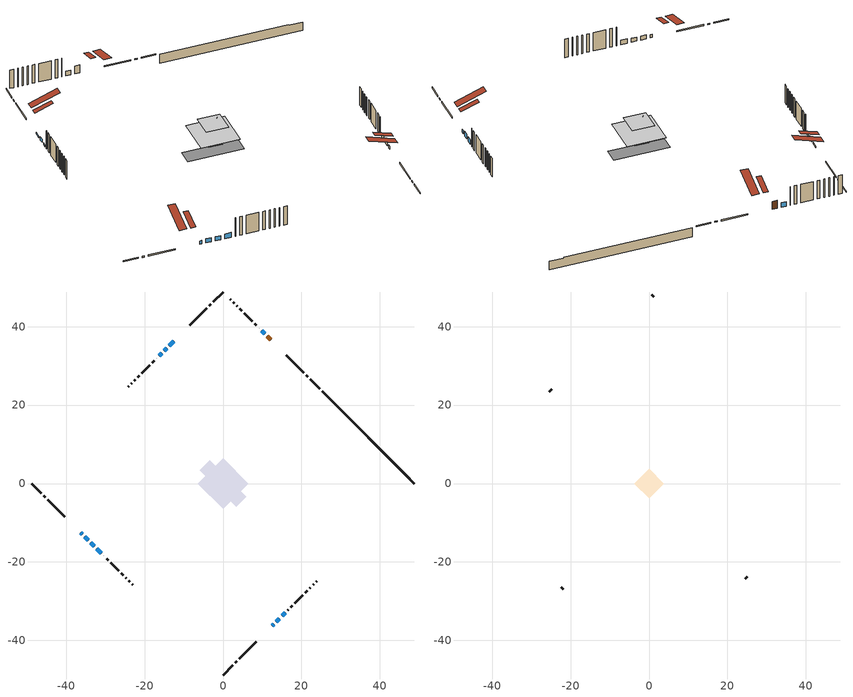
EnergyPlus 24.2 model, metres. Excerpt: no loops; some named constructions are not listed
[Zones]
conditioned space
 floor outside (Floor1 construction): -2.28,0 0,2.28 2.28,0 0,-2.28 z0.49
 floor outside (Floor2 construction): -0.53,0 0,0.53 0.53,0 0,-0.53 z0.49
 floor adiabatic (AdiabaticFloorConstruction): -6.47,0 0,6.47 6.47,0 0,-6.47 z2.93
 floor foundation (Slab1 construction): -5.87,3.42 -3.42,5.87 5.87,-3.42 3.42,-5.87 z-1.95
 wall outside (RimJoist1 construction): 0,-48.83 2.45,-46.38 / -48.83,0 -46.38,-2.45 / 0,48.83 -2.45,46.38 / 24.68,24.15 22.24,26.59 z0.49:0.79
 wall outside (RimJoist3 construction): 3.1,-45.73 3.47,-45.36 / -45.73,-3.1 -45.36,-3.47 / -3.1,45.73 -3.47,45.36 / 21.58,27.25 21.22,27.62 z0.49:0.79
 wall outside (RimJoist4 construction): 4.12,-44.71 8.53,-40.3 / -44.71,-4.12 -40.3,-8.53 / -4.12,44.71 -8.53,40.3 / 20.56,28.27 16.15,32.68 z0.49:0.79
 wall outside (AdiabaticWallConstruction 1): 12.12,36.71 11.28,37.55 z0.49:2.52
 wall outside (AdiabaticWallConstruction): -36.27,-12.56 -35.89,-12.94 / 12.56,-36.27 12.94,-35.89 z0.49:1.38; -35.24,-13.59 -34.36,-14.47 / -33.7,-15.13 -32.82,-16.01 z0.49:1.53; -12.56,36.27 -13.71,35.12 z0.49:0.95; -32.16,-16.67 -31.02,-17.81 / 15.06,-33.77 15.91,-32.92 / 10.62,38.21 9.86,38.97 z0.49:1.71; 13.59,-35.24 14.4,-34.43 z0.49:1.73; -14.37,34.46 -15.01,33.82 z0.49:1.41; -15.67,33.16 -16.19,32.64 z0.49:1.05
 wall outside (Wall1 construction): 16.56,-32.27 16.58,-32.25 / -30.37,-18.47 -30.35,-18.48 / -16.85,31.98 -16.87,31.96 / 9.2,39.63 9.18,39.65 z0.49:5.37
 wall outside (Wall2 construction): 17.24,-31.59 17.7,-31.13 / -29.69,-19.14 -29.23,-19.6 / -17.53,31.3 -17.99,30.84 / 8.53,40.3 8.07,40.76 z0.49:5.37
 wall outside (Wall3 construction): 18.36,-30.47 20.38,-28.45 / -28.57,-20.26 -26.55,-22.28 / -18.64,30.19 -20.66,28.17 / 7.41,41.42 5.39,43.44 z0.49:5.37
 wall outside (Wall4 construction): 21.03,-27.8 21.44,-27.39 / -25.89,-22.94 -25.49,-23.34 / -21.32,27.51 -21.73,27.1 / 4.73,44.1 4.33,44.5 z0.49:5.37
 wall outside (Wall5 construction): 22.1,-26.73 22.3,-26.53 / -24.83,-24 -24.63,-24.2 / -22.38,26.45 -22.59,26.24 / 3.67,45.16 3.47,45.36 z0.49:5.37
 wall outside (Wall6 construction): 22.96,-25.87 23.12,-25.71 / -23.97,-24.86 -23.81,-25.02 / -23.24,25.59 -23.41,25.42 / 2.81,46.02 2.65,46.18 z0.49:5.37
 wall outside (Wall7 construction): 23.78,-25.05 23.87,-24.96 / -23.15,-25.68 -23.06,-25.77 / -24.06,24.77 -24.16,24.67 / 1.99,46.84 1.89,46.94 z0.49:5.37
 wall foundation (FoundationWall1 construction): 25.34,23.49,-1.95 25.34,23.49,0.49 46.48,2.35,0.49 46.48,2.35,0.27 48.83,0,0.27 48.83,0,-1.95
 window (WindowConstruction 8): -36.27,-12.56 -35.89,-12.94 z0.49:1.38
 window (WindowConstruction 7): -35.24,-13.59 -34.36,-14.47 z0.49:1.53
 window (WindowConstruction 10): -12.56,36.27 -13.71,35.12 z0.49:0.95
 window (WindowConstruction 9): 12.56,-36.27 12.94,-35.89 z0.49:1.38
 window (WindowConstruction): -33.7,-15.13 -32.82,-16.01 z0.49:1.53
 window (WindowConstruction 1): -32.16,-16.67 -31.02,-17.81 z0.49:1.71
 window (WindowConstruction 2): 13.59,-35.24 14.4,-34.43 z0.49:1.73
 window (WindowConstruction 3): 15.06,-33.77 15.9,-32.93 z0.49:1.71
 window (WindowConstruction 4): 10.62,38.21 9.86,38.97 z0.49:1.71
 window (WindowConstruction 5): -14.37,34.46 -15.01,33.82 z0.49:1.4
 window (WindowConstruction 6): -15.67,33.16 -16.19,32.64 z0.49:1.05
 door (Door): 12.12,36.71 11.28,37.55 z0.49:2.52
 ceiling adiabatic (AdiabaticFloorConstruction): 0,-6.47 6.47,0 0,6.47 -6.47,0 z2.93
 roof outside (Roof5 construction): 11.9,-36.93,5.37 8.85,-33.87,6.81 8.04,-34.68,6.81 11.1,-37.73,5.37; -36.93,-11.9,5.37 -33.87,-8.85,6.81 -34.68,-8.04,6.81 -37.73,-11.1,5.37; -11.9,36.93,5.37 -8.85,33.87,6.81 -8.04,34.68,6.81 -11.1,37.73,5.37; 12.78,36.05,5.37 9.72,33,6.81 10.53,32.19,6.81 13.58,35.25,5.37
attic - vented
 floor to conditioned space (Floor3 construction Reversed): -3.71,0 0,3.71 3.71,0 0,-3.71 z5.37
 floor to conditioned space (Floor4 construction Reversed): -2.1,0 0,2.1 2.1,0 0,-2.1 z5.37
 floor to conditioned space (Floor6 construction Reversed): -2.42,0 0,2.42 2.42,0 0,-2.42 z5.37
 wall outside (Wall8 construction): 24.53,-24.3 25.11,-23.72 / -22.4,-26.43 -21.82,-27.01 / -24.82,24.01 -25.4,23.43 / 1.24,47.59 0.66,48.17 z0.49:5.37
 roof outside (Roof1 construction): 10.44,-38.39,5.37 5.67,-33.61,7.62 4.41,-34.87,7.62 9.18,-39.65,5.37; -38.39,-10.44,5.37 -33.61,-5.67,7.62 -34.87,-4.41,7.62 -39.65,-9.18,5.37; -10.44,38.39,5.37 -5.67,33.61,7.62 -4.41,34.87,7.62 -9.18,39.65,5.37; 14.24,34.59,5.37 9.46,29.82,7.62 10.72,28.56,7.62 15.5,33.33,5.37
[Material] Roughness=Rough; Thermal Absorptance=0.9
Name | Thickness {m} | Conductivity {W/m-K} | Density {kg/m3} | Specific Heat {J/kg-K} | Solar Absorptance | Visible Absorptance
ceiling stud and cavity | 0.1397 | 0.118591 | 65.682 | 1177.47 | 0.7 | 0.7
ceiling stud and cavity 1 | 0.1397 | 0.117711 | 65.682 | 1177.47 | 0.7 | 0.7
ceiling stud and cavity 2 | 0.1397 | 0.118237 | 65.682 | 1177.47 | 0.7 | 0.7
gypsum board | 0.0127 | 0.160291 | 801 | 837.4 | 0.6 | 0.6
[Construction]
Floor3 construction: ceiling stud and cavity, gypsum board
Floor4 construction: ceiling stud and cavity 1, gypsum board
Floor6 construction: ceiling stud and cavity 2, gypsum board
[EnergyManagementSystem:Program]
infil_program: Set p_m = 0.14; Set p_s = 0.22; Set s_m = 270; Set s_s = 370; Set z_m = 9.99744; Set z_s = 5.006731354779787; Set f_t = (((s_m/z_m)^p_m)*((z_s/s_s)^p_s)); Set Tdiff = tin_s-tout_s; Set dT = @Abs Tdiff; Set c = 0.1006; Set Cs = 0.0924; Set Cw = 0.1661; Set n = 0.65; Set sft = (f_t*0.3); Set temp1 = ((c*Cw)*((sft*site_vw_s)^(2*n)))^2; Set Qinf = (((c*Cs*(dT^n))^2)+temp1)^0.5; Set Qinf = (@Max Qinf 0); Set mech_vent_house_fan_sensible_load_act = 0.0; Set mech_vent_house_fan_latent_load_act = 0.0; Set OASupInPb = out_pb_s; Set OASupInTemp = tout_s; Set OASupInW = out_wt_s; Set OASupRho = (@RhoAirFnPbTdbW OASupInPb OASupInTemp OASupInW); Set OASupCp = (@CpAirFnW OASupInW); Set OASupInEnth = (@HFnTdbW OASupInTemp OASupInW); Set ZoneTemp = tin_s; Set ZoneW = win_s; Set ZoneCp = (@CpAirFnW ZoneW); Set ZoneAirEnth = (@HFnTdbW ZoneTemp ZoneW); Set mech_vent_house_fan_cfis_act = 0.0; Set QWHV_cfis_sup = 0.0; Set QWHV_cfis_suppl_sup = 0.0; Set QWHV_cfis_suppl_exh = 0.0; Set Qrange = 0; Set Qbath = 0; Set Qdryer = 0; Set Qdryer = Qdryer + 0.00308 * clothes_dryer_exhaust_0_sch_s; Set QWHV_sup = 0.0; Set QWHV_exh = 0.0; Set Qsupply = QWHV_sup + QWHV_cfis_sup + QWHV_cfis_suppl_sup; Set Qexhaust = Qrange + Qbath + Qdryer + QWHV_exh + QWHV_cfis_suppl_exh; Set Qfan = (@Max Qexhaust Qsupply); Set Qducts = 0; If Qducts < 0; Set Qsupply = Qsupply - Qducts; Else; Set Qexhaust = Qexhaust + Qducts; EndIf; Set Qfan_with_ducts = (@Max Qexhaust Qsupply); Set Qimb = (@Abs (Qsupply - Qexhaust)); If Qinf + Qimb > 0; Set Qtot = Qfan_with_ducts + (Qinf^2) / (Qinf + Qimb); Else; Set Qtot = Qfan_with_ducts; EndIf; Set Qinf_adj = Qtot - Qfan; Set infil_flow_act = Qinf_adj; Set infil_program_Qinf = Qinf_adj; Set infil_program_Qfan = Qfan; Set Qload = Qfan; Set Effectiveness_Sens = 0.0; Set Effectiveness_Lat = 0.0; Set Fan_MFR = Qload * OASupRho; Set ZoneInEnth = OASupInEnth; Set ZoneInTemp = OASupInTemp; Set FanTotalToCond = Fan_MFR * (ZoneInEnth - ZoneAirEnth); Set FanSensToCond = Fan_MFR * ZoneCp * (ZoneInTemp - ZoneTemp); Set FanLatToCond = FanTotalToCond - FanSensToCond; Set mech_vent_house_fan_sensible_load_act = mech_vent_house_fan_sensible_load_act + FanSensToCond; Set mech_vent_house_fan_latent_load_act = mech_vent_house_fan_latent_load_act + FanLatToCond
natural_vent_program: Set Tin = tin_s; Set Tout = tout_s; Set Wout = out_wt_s; Set Pbar = out_pb_s; Set Phiout = (@RhFnTdbWPb Tout Wout Pbar); Set MaxHR = 0.0115; Set Tnvsp = (htg_sp_s + clg_sp_s) / 2; Set NVavail = natural_vent_s; Set ClgSsnAvail = cool_season; Set Qnv = 0; Set Qwhf = 0; Set whole_house_fan_mix_act = 0; Set whole_house_fan_act = 0; If ((Wout < MaxHR) && (Tin > Tout) && (Tin > Tnvsp) && (ClgSsnAvail > 0)); Set WHF_Flow = 0; Set Adj = (Tin-Tnvsp)/(Tin-Tout); Set Adj = (@Min Adj 1); Set Adj = (@Max Adj 0); If (WHF_Flow > 0); Set Qwhf = WHF_Flow*Adj; Set whole_house_fan_mix_act = WHF_Flow*Adj; Set WHF_W = 0; Set whole_house_fan_act = WHF_W*Adj; ElseIf (NVavail > 0); Set NVArea = 0.0; Set Cs = 0.00018415030511457616; Set Cw = 3.176744939685836e-05; Set Tdiff = Tin-Tout; Set dT = (@Abs Tdiff); Set Vwind = site_vw_s; Set SGNV = NVArea*Adj*((((Cs*dT)+(Cw*(Vwind^2)))^0.5)/1000); Set MaxNV = 1.7588883407969287; Set Qnv = (@Min SGNV MaxNV); EndIf; EndIf; Set natural_vent_flow_act = Qnv; Set whole_house_fan_flow_act = Qwhf; Set natural_vent_program_Qnv = Qnv; Set natural_vent_program_Qwhf = Qwhf
total_airflows_program: Set total_infil_flow_rate = 0; Set total_mechvent_flow_rate = 0; Set total_natvent_flow_rate = 0; Set total_whf_flow_rate = 0; Set total_infil_flow_rate = total_infil_flow_rate + (infil_program_Qinf * 1); Set total_mechvent_flow_rate = total_mechvent_flow_rate + (infil_program_Qfan * 1); Set total_natvent_flow_rate = total_natvent_flow_rate + (natural_vent_program_Qnv * 1); Set total_whf_flow_rate = total_whf_flow_rate + (natural_vent_program_Qwhf * 1)
total_loads_program: Set loads_htg_tot = 0; Set loads_clg_tot = 0; If htg_load_cond > 0; Set loads_htg_tot = loads_htg_tot + (htg_load_cond - clg_load_cond) * 1.0; EndIf; Set loads_htg_tot = (@Max loads_htg_tot 0); If clg_load_cond > 0; Set loads_clg_tot = loads_clg_tot + (clg_load_cond - htg_load_cond) * 0.0; EndIf; Set loads_clg_tot = (@Max loads_clg_tot 0)
unmet_hours_program: Set htg_unmet_hours = 0; Set clg_unmet_hours = 0; Set unit_htg_unmet_hours = 0; If ((DayOfYear >= 1) && (DayOfYear <= 365)); Set unit_htg_unmet_hours = unit_htg_unmet_hours + conditioned_space_htg_unmet_s; If unit_htg_unmet_hours > htg_unmet_hours; Set htg_unmet_hours = unit_htg_unmet_hours; EndIf; EndIf
water_heater_EC_adj: If WarmupFlag == 0; Set dhw_e_cons = water_heater_energy + water_heater_on_cycle_parasitic + water_heater_off_cycle_parasitic; Set water_heater_ec_adj_act = 0.0 * dhw_e_cons / 1; EndIf
[EnergyManagementSystem:ProgramCallingManager]
component_loads_program_calling_manager: EndOfZoneTimestepAfterZoneReporting; component_loads_program
fridge_schedule_program_calling_manager: BeginZoneTimestepAfterInitHeatBalance; fridge_schedule_program
infil_program_calling_manager: BeginZoneTimestepAfterInitHeatBalance; infil_program
natural_vent_program_calling_manager: BeginZoneTimestepAfterInitHeatBalance; natural_vent_program
total_airflows_program_calling_manager: EndOfZoneTimestepAfterZoneReporting; total_airflows_program
total_loads_program_calling_manager: EndOfZoneTimestepAfterZoneReporting; total_loads_program
unmet_hours_program_calling_manager: EndOfZoneTimestepBeforeZoneReporting; unmet_hours_program
water_heater_EC_adj_ProgramManager: EndOfSystemTimestepBeforeHVACReporting; water_heater_EC_adj
[EnergyManagementSystem:OutputVariable] Type of Data in Variable=Summed; Update Frequency=ZoneTimestep
Name | EMS Variable | EMS Program or Subroutine | Units
loads_htg_tot_peakload_outvar; loads_htg_tot_annual_outvar; Energy Management System Output Variable 1; Energy Management System Output Variable 45 | loads_htg_tot | total_loads_program | J
loads_clg_tot_peakload_outvar; loads_clg_tot_annual_outvar; Energy Management System Output Variable 2; Energy Management System Output Variable 46 | loads_clg_tot | total_loads_program | J
htg_unmet_hours_annual_outvar; Energy Management System Output Variable 3 | htg_unmet_hours | unmet_hours_program | hr
clg_unmet_hours_annual_outvar; Energy Management System Output Variable 4 | clg_unmet_hours | unmet_hours_program | hr
loads_htg_roofs_annual_outvar; Energy Management System Output Variable 5 | loads_htg_roofs | component_loads_program | J
loads_htg_ceilings_annual_outvar; Energy Management System Output Variable 6 | loads_htg_ceilings | component_loads_program | J
loads_htg_walls_annual_outvar; Energy Management System Output Variable 7 | loads_htg_walls | component_loads_program | J
loads_htg_rim_joists_annual_outvar; Energy Management System Output Variable 8 | loads_htg_rim_joists | component_loads_program | J
loads_htg_foundation_walls_annual_outvar; Energy Management System Output Variable 9 | loads_htg_foundation_walls | component_loads_program | J
loads_htg_doors_annual_outvar; Energy Management System Output Variable 10 | loads_htg_doors | component_loads_program | J
loads_htg_windows_conduction_annual_outvar; Energy Management System Output Variable 11 | loads_htg_windows_conduction | component_loads_program | J
loads_htg_windows_solar_annual_outvar; Energy Management System Output Variable 12 | loads_htg_windows_solar | component_loads_program | J
loads_htg_skylights_conduction_annual_outvar; Energy Management System Output Variable 13 | loads_htg_skylights_conduction | component_loads_program | J
loads_htg_skylights_solar_annual_outvar; Energy Management System Output Variable 14 | loads_htg_skylights_solar | component_loads_program | J
loads_htg_floors_annual_outvar; Energy Management System Output Variable 15 | loads_htg_floors | component_loads_program | J
loads_htg_slabs_annual_outvar; Energy Management System Output Variable 16 | loads_htg_slabs | component_loads_program | J
loads_htg_internal_mass_annual_outvar; Energy Management System Output Variable 17 | loads_htg_internal_mass | component_loads_program | J
loads_htg_infil_annual_outvar; Energy Management System Output Variable 18 | loads_htg_infil | component_loads_program | J
loads_htg_natvent_annual_outvar; Energy Management System Output Variable 19 | loads_htg_natvent | component_loads_program | J
loads_htg_mechvent_annual_outvar; Energy Management System Output Variable 20 | loads_htg_mechvent | component_loads_program | J
loads_htg_whf_annual_outvar; Energy Management System Output Variable 21 | loads_htg_whf | component_loads_program | J
loads_htg_ducts_annual_outvar; Energy Management System Output Variable 22 | loads_htg_ducts | component_loads_program | J
loads_htg_intgains_annual_outvar; Energy Management System Output Variable 23 | loads_htg_intgains | component_loads_program | J
loads_htg_lighting_annual_outvar; Energy Management System Output Variable 24 | loads_htg_lighting | component_loads_program | J
loads_clg_roofs_annual_outvar; Energy Management System Output Variable 25 | loads_clg_roofs | component_loads_program | J
loads_clg_ceilings_annual_outvar; Energy Management System Output Variable 26 | loads_clg_ceilings | component_loads_program | J
loads_clg_walls_annual_outvar; Energy Management System Output Variable 27 | loads_clg_walls | component_loads_program | J
loads_clg_rim_joists_annual_outvar; Energy Management System Output Variable 28 | loads_clg_rim_joists | component_loads_program | J
loads_clg_foundation_walls_annual_outvar; Energy Management System Output Variable 29 | loads_clg_foundation_walls | component_loads_program | J
loads_clg_doors_annual_outvar; Energy Management System Output Variable 30 | loads_clg_doors | component_loads_program | J
loads_clg_windows_conduction_annual_outvar; Energy Management System Output Variable 31 | loads_clg_windows_conduction | component_loads_program | J
loads_clg_windows_solar_annual_outvar; Energy Management System Output Variable 32 | loads_clg_windows_solar | component_loads_program | J
loads_clg_skylights_conduction_annual_outvar; Energy Management System Output Variable 33 | loads_clg_skylights_conduction | component_loads_program | J
loads_clg_skylights_solar_annual_outvar; Energy Management System Output Variable 34 | loads_clg_skylights_solar | component_loads_program | J
loads_clg_floors_annual_outvar; Energy Management System Output Variable 35 | loads_clg_floors | component_loads_program | J
loads_clg_slabs_annual_outvar; Energy Management System Output Variable 36 | loads_clg_slabs | component_loads_program | J
loads_clg_internal_mass_annual_outvar; Energy Management System Output Variable 37 | loads_clg_internal_mass | component_loads_program | J
loads_clg_infil_annual_outvar; Energy Management System Output Variable 38 | loads_clg_infil | component_loads_program | J
loads_clg_natvent_annual_outvar; Energy Management System Output Variable 39 | loads_clg_natvent | component_loads_program | J
loads_clg_mechvent_annual_outvar; Energy Management System Output Variable 40 | loads_clg_mechvent | component_loads_program | J
loads_clg_whf_annual_outvar; Energy Management System Output Variable 41 | loads_clg_whf | component_loads_program | J
loads_clg_ducts_annual_outvar; Energy Management System Output Variable 42 | loads_clg_ducts | component_loads_program | J
loads_clg_intgains_annual_outvar; Energy Management System Output Variable 43 | loads_clg_intgains | component_loads_program | J
loads_clg_lighting_annual_outvar; Energy Management System Output Variable 44 | loads_clg_lighting | component_loads_program | J
[Schedule:Day:Interval]
interior lighting schedule day: No, 01:00, 0.108182, 04:00, 0.0901515, 05:00, 0.0991667, 06:00, 0.162273, 07:00, 0.270455, 08:00, 0.342576, 10:00, 0.369621, 11:00, 0.351591, 12:00, 0.333561, 13:00, 0.324545, 14:00, 0.31553, 15:00, 0.333561, 16:00, 0.369621, 17:00, 0.450758, 18:00, 0.585985, 19:00, 0.775303, 20:00, 0.955606, 21:00, 0.991667, 22:00, 0.712197, 23:00, 0.360606, 24:00, 0.162273
interior lighting schedule day 1: No, 01:00, 0.100909, 04:00, 0.0840909, 05:00, 0.0925, 06:00, 0.151364, 07:00, 0.252273, 08:00, 0.319545, 10:00, 0.344773, 11:00, 0.327955, 12:00, 0.311136, 13:00, 0.302727, 14:00, 0.294318, 15:00, 0.311136, 16:00, 0.344773, 17:00, 0.420455, 18:00, 0.546591, 19:00, 0.723182, 20:00, 0.891364, 21:00, 0.925, 22:00, 0.664318, 23:00, 0.336364, 24:00, 0.151364
interior lighting schedule day 2: No, 01:00, 0.0927273, 04:00, 0.0772727, 05:00, 0.085, 06:00, 0.139091, 07:00, 0.231818, 08:00, 0.293636, 10:00, 0.316818, 11:00, 0.301364, 12:00, 0.285909, 13:00, 0.278182, 14:00, 0.270455, 15:00, 0.285909, 16:00, 0.316818, 17:00, 0.386364, 18:00, 0.502273, 19:00, 0.664545, 20:00, 0.819091, 21:00, 0.85, 22:00, 0.610455, 23:00, 0.309091, 24:00, 0.139091
interior lighting schedule day 3: No, 01:00, 0.0845455, 04:00, 0.0704545, 05:00, 0.0775, 06:00, 0.126818, 07:00, 0.211364, 08:00, 0.267727, 10:00, 0.288864, 11:00, 0.274773, 12:00, 0.260682, 13:00, 0.253636, 14:00, 0.246591, 15:00, 0.260682, 16:00, 0.288864, 17:00, 0.352273, 18:00, 0.457955, 19:00, 0.605909, 20:00, 0.746818, 21:00, 0.775, 22:00, 0.556591, 23:00, 0.281818, 24:00, 0.126818
interior lighting schedule day 4: No, 01:00, 0.0763636, 04:00, 0.0636364, 05:00, 0.07, 06:00, 0.114545, 07:00, 0.190909, 08:00, 0.241818, 10:00, 0.260909, 11:00, 0.248182, 12:00, 0.235455, 13:00, 0.229091, 14:00, 0.222727, 15:00, 0.235455, 16:00, 0.260909, 17:00, 0.318182, 18:00, 0.413636, 19:00, 0.547273, 20:00, 0.674545, 21:00, 0.7, 22:00, 0.502727, 23:00, 0.254545, 24:00, 0.114545
interior lighting schedule day 5: No, 01:00, 0.0727273, 04:00, 0.0606061, 05:00, 0.0666667, 06:00, 0.109091, 07:00, 0.181818, 08:00, 0.230303, 10:00, 0.248485, 11:00, 0.236364, 12:00, 0.224242, 13:00, 0.218182, 14:00, 0.212121, 15:00, 0.224242, 16:00, 0.248485, 17:00, 0.30303, 18:00, 0.393939, 19:00, 0.521212, 20:00, 0.642424, 21:00, 0.666667, 22:00, 0.478788, 23:00, 0.242424, 24:00, 0.109091
interior lighting schedule day 6: No, 01:00, 0.0745455, 04:00, 0.0621212, 05:00, 0.0683333, 06:00, 0.111818, 07:00, 0.186364, 08:00, 0.236061, 10:00, 0.254697, 11:00, 0.242273, 12:00, 0.229848, 13:00, 0.223636, 14:00, 0.217424, 15:00, 0.229848, 16:00, 0.254697, 17:00, 0.310606, 18:00, 0.403788, 19:00, 0.534242, 20:00, 0.658485, 21:00, 0.683333, 22:00, 0.490758, 23:00, 0.248485, 24:00, 0.111818
interior lighting schedule day 7: No, 01:00, 0.08, 04:00, 0.0666667, 05:00, 0.0733333, 06:00, 0.12, 07:00, 0.2, 08:00, 0.253333, 10:00, 0.273333, 11:00, 0.26, 12:00, 0.246667, 13:00, 0.24, 14:00, 0.233333, 15:00, 0.246667, 16:00, 0.273333, 17:00, 0.333333, 18:00, 0.433333, 19:00, 0.573333, 20:00, 0.706667, 21:00, 0.733333, 22:00, 0.526667, 23:00, 0.266667, 24:00, 0.12
interior lighting schedule day 8: No, 01:00, 0.0890909, 04:00, 0.0742424, 05:00, 0.0816667, 06:00, 0.133636, 07:00, 0.222727, 08:00, 0.282121, 10:00, 0.304394, 11:00, 0.289545, 12:00, 0.274697, 13:00, 0.267273, 14:00, 0.259848, 15:00, 0.274697, 16:00, 0.304394, 17:00, 0.371212, 18:00, 0.482576, 19:00, 0.638485, 20:00, 0.78697, 21:00, 0.816667, 22:00, 0.586515, 23:00, 0.29697, 24:00, 0.133636
interior lighting schedule day 9: No, 01:00, 0.0972727, 04:00, 0.0810606, 05:00, 0.0891667, 06:00, 0.145909, 07:00, 0.243182, 08:00, 0.30803, 10:00, 0.332348, 11:00, 0.316136, 12:00, 0.299924, 13:00, 0.291818, 14:00, 0.283712, 15:00, 0.299924, 16:00, 0.332348, 17:00, 0.405303, 18:00, 0.526894, 19:00, 0.697121, 20:00, 0.859242, 21:00, 0.891667, 22:00, 0.640379, 23:00, 0.324242, 24:00, 0.145909
interior lighting schedule day 10: No, 01:00, 0.105455, 04:00, 0.0878788, 05:00, 0.0966667, 06:00, 0.158182, 07:00, 0.263636, 08:00, 0.333939, 10:00, 0.360303, 11:00, 0.342727, 12:00, 0.325152, 13:00, 0.316364, 14:00, 0.307576, 15:00, 0.325152, 16:00, 0.360303, 17:00, 0.439394, 18:00, 0.571212, 19:00, 0.755758, 20:00, 0.931515, 21:00, 0.966667, 22:00, 0.694242, 23:00, 0.351515, 24:00, 0.158182
interior lighting schedule day 11: No, 01:00, 0.109091, 04:00, 0.0909091, 05:00, 0.1, 06:00, 0.163636, 07:00, 0.272727, 08:00, 0.345455, 10:00, 0.372727, 11:00, 0.354545, 12:00, 0.336364, 13:00, 0.327273, 14:00, 0.318182, 15:00, 0.336364, 16:00, 0.372727, 17:00, 0.454545, 18:00, 0.590909, 19:00, 0.781818, 20:00, 0.963636, 21:00, 1, 22:00, 0.718182, 23:00, 0.363636, 24:00, 0.163636
interior lighting schedule default day; occupants schedule default day; clothes dryer schedule default day; cooking range schedule default day; misc plug loads schedule default day; general water use schedule default day; heating setpoint default day; cooling setpoint default day; clothes dryer exhaust 0 schedule default day; cooling season schedule day; cooling season schedule day 2; cooling season schedule default day; exterior lighting schedule default day; natural vent schedule default day: No, 24:00, 0
occupants schedule day: No, 05:00, 0.426829, 06:00, 0.719512, 07:00, 1, 08:00, 0.670732, 09:00, 0.329268, 14:00, 0.170732, 15:00, 0.231707, 16:00, 0.329268, 17:00, 0.5, 18:00, 0.670732, 19:00, 0.829268, 21:00, 1, 22:00, 0.853659, 23:00, 0.646341, 24:00, 0.426829
clothes dryer schedule day; clothes dryer exhaust 0 schedule day: No, 01:00, 0.123457, 02:00, 0.0740741, 03:00, 0.0493827, 04:00, 0.0246914, 05:00, 0.0493827, 06:00, 0.0740741, 07:00, 0.197531, 08:00, 0.395062, 09:00, 0.592593, 10:00, 0.839506, 11:00, 0.962963, 12:00, 1, 13:00, 0.91358, 14:00, 0.82716, 15:00, 0.716049, 16:00, 0.753086, 17:00, 0.679012, 18:00, 0.666667, 20:00, 0.62963, 21:00, 0.641975, 22:00, 0.666667, 23:00, 0.54321, 24:00, 0.296296
cooking range schedule day: No, 05:00, 0.0597015, 06:00, 0.11194, 07:00, 0.171642, 08:00, 0.291045, 11:00, 0.343284, 12:00, 0.402985, 13:00, 0.462687, 14:00, 0.343284, 15:00, 0.291045, 16:00, 0.402985, 17:00, 0.567164, 18:00, 1, 19:00, 0.850746, 20:00, 0.432836, 21:00, 0.291045, 22:00, 0.231343, 23:00, 0.171642, 24:00, 0.11194
misc plug loads schedule day: No, 06:00, 0.705882, 07:00, 0.745098, 08:00, 0.803922, 15:00, 0.823529, 16:00, 0.862745, 17:00, 0.921569, 18:00, 0.980392, 19:00, 1, 20:00, 0.980392, 21:00, 0.941176, 22:00, 0.862745, 23:00, 0.784314, 24:00, 0.72549
general water use schedule day: No, 01:00, 0.315068, 03:00, 0.287671, 04:00, 0.342466, 05:00, 0.369863, 06:00, 0.520548, 07:00, 0.60274, 08:00, 0.534247, 10:00, 0.506849, 11:00, 0.465753, 14:00, 0.479452, 15:00, 0.534247, 16:00, 0.589041, 17:00, 0.69863, 18:00, 0.876712, 19:00, 0.890411, 20:00, 0.986301, 21:00, 1, 22:00, 0.863014, 23:00, 0.616438, 24:00, 0.465753
heating setpoint day: No, 07:00, 18, 23:00, 21, 24:00, 18
cooling setpoint day: No, 24:00, 25
cooling season schedule day 1: No, 24:00, 1
exterior lighting schedule day: No, 01:00, 0.566667, 03:00, 0.524167, 05:00, 0.495833, 06:00, 0.5525, 07:00, 0.623333, 08:00, 0.580833, 09:00, 0.439167, 10:00, 0.354167, 12:00, 0.34, 13:00, 0.354167, 14:00, 0.396667, 15:00, 0.425, 16:00, 0.495833, 17:00, 0.623333, 18:00, 0.793333, 19:00, 0.906667, 20:00, 0.963333, 21:00, 0.991667, 22:00, 0.920833, 23:00, 0.793333, 24:00, 0.665833
exterior lighting schedule day 1: No, 01:00, 0.528571, 03:00, 0.488929, 05:00, 0.4625, 06:00, 0.515357, 07:00, 0.581429, 08:00, 0.541786, 09:00, 0.409643, 10:00, 0.330357, 12:00, 0.317143, 13:00, 0.330357, 14:00, 0.37, 15:00, 0.396429, 16:00, 0.4625, 17:00, 0.581429, 18:00, 0.74, 19:00, 0.845714, 20:00, 0.898571, 21:00, 0.925, 22:00, 0.858929, 23:00, 0.74, 24:00, 0.621071
exterior lighting schedule day 10: No, 01:00, 0.552381, 03:00, 0.510952, 05:00, 0.483333, 06:00, 0.538571, 07:00, 0.607619, 08:00, 0.56619, 09:00, 0.428095, 10:00, 0.345238, 12:00, 0.331429, 13:00, 0.345238, 14:00, 0.386667, 15:00, 0.414286, 16:00, 0.483333, 17:00, 0.607619, 18:00, 0.773333, 19:00, 0.88381, 20:00, 0.939048, 21:00, 0.966667, 22:00, 0.897619, 23:00, 0.773333, 24:00, 0.649048
exterior lighting schedule day 11: No, 01:00, 0.571429, 03:00, 0.528571, 05:00, 0.5, 06:00, 0.557143, 07:00, 0.628571, 08:00, 0.585714, 09:00, 0.442857, 10:00, 0.357143, 12:00, 0.342857, 13:00, 0.357143, 14:00, 0.4, 15:00, 0.428571, 16:00, 0.5, 17:00, 0.628571, 18:00, 0.8, 19:00, 0.914286, 20:00, 0.971429, 21:00, 1, 22:00, 0.928571, 23:00, 0.8, 24:00, 0.671429
exterior lighting schedule day 2: No, 01:00, 0.485714, 03:00, 0.449286, 05:00, 0.425, 06:00, 0.473571, 07:00, 0.534286, 08:00, 0.497857, 09:00, 0.376429, 10:00, 0.303571, 12:00, 0.291429, 13:00, 0.303571, 14:00, 0.34, 15:00, 0.364286, 16:00, 0.425, 17:00, 0.534286, 18:00, 0.68, 19:00, 0.777143, 20:00, 0.825714, 21:00, 0.85, 22:00, 0.789286, 23:00, 0.68, 24:00, 0.570714
exterior lighting schedule day 3: No, 01:00, 0.442857, 03:00, 0.409643, 05:00, 0.3875, 06:00, 0.431786, 07:00, 0.487143, 08:00, 0.453929, 09:00, 0.343214, 10:00, 0.276786, 12:00, 0.265714, 13:00, 0.276786, 14:00, 0.31, 15:00, 0.332143, 16:00, 0.3875, 17:00, 0.487143, 18:00, 0.62, 19:00, 0.708571, 20:00, 0.752857, 21:00, 0.775, 22:00, 0.719643, 23:00, 0.62, 24:00, 0.520357
exterior lighting schedule day 4: No, 01:00, 0.4, 03:00, 0.37, 05:00, 0.35, 06:00, 0.39, 07:00, 0.44, 08:00, 0.41, 09:00, 0.31, 10:00, 0.25, 12:00, 0.24, 13:00, 0.25, 14:00, 0.28, 15:00, 0.3, 16:00, 0.35, 17:00, 0.44, 18:00, 0.56, 19:00, 0.64, 20:00, 0.68, 21:00, 0.7, 22:00, 0.65, 23:00, 0.56, 24:00, 0.47
exterior lighting schedule day 5: No, 01:00, 0.380952, 03:00, 0.352381, 05:00, 0.333333, 06:00, 0.371429, 07:00, 0.419048, 08:00, 0.390476, 09:00, 0.295238, 10:00, 0.238095, 12:00, 0.228571, 13:00, 0.238095, 14:00, 0.266667, 15:00, 0.285714, 16:00, 0.333333, 17:00, 0.419048, 18:00, 0.533333, 19:00, 0.609524, 20:00, 0.647619, 21:00, 0.666667, 22:00, 0.619048, 23:00, 0.533333, 24:00, 0.447619
exterior lighting schedule day 6: No, 01:00, 0.390476, 03:00, 0.36119, 05:00, 0.341667, 06:00, 0.380714, 07:00, 0.429524, 08:00, 0.400238, 09:00, 0.302619, 10:00, 0.244048, 12:00, 0.234286, 13:00, 0.244048, 14:00, 0.273333, 15:00, 0.292857, 16:00, 0.341667, 17:00, 0.429524, 18:00, 0.546667, 19:00, 0.624762, 20:00, 0.66381, 21:00, 0.683333, 22:00, 0.634524, 23:00, 0.546667, 24:00, 0.45881
exterior lighting schedule day 7: No, 01:00, 0.419048, 03:00, 0.387619, 05:00, 0.366667, 06:00, 0.408571, 07:00, 0.460952, 08:00, 0.429524, 09:00, 0.324762, 10:00, 0.261905, 12:00, 0.251429, 13:00, 0.261905, 14:00, 0.293333, 15:00, 0.314286, 16:00, 0.366667, 17:00, 0.460952, 18:00, 0.586667, 19:00, 0.670476, 20:00, 0.712381, 21:00, 0.733333, 22:00, 0.680952, 23:00, 0.586667, 24:00, 0.492381
exterior lighting schedule day 8: No, 01:00, 0.466667, 03:00, 0.431667, 05:00, 0.408333, 06:00, 0.455, 07:00, 0.513333, 08:00, 0.478333, 09:00, 0.361667, 10:00, 0.291667, 12:00, 0.28, 13:00, 0.291667, 14:00, 0.326667, 15:00, 0.35, 16:00, 0.408333, 17:00, 0.513333, 18:00, 0.653333, 19:00, 0.746667, 20:00, 0.793333, 21:00, 0.816667, 22:00, 0.758333, 23:00, 0.653333, 24:00, 0.548333
exterior lighting schedule day 9: No, 01:00, 0.509524, 03:00, 0.47131, 05:00, 0.445833, 06:00, 0.496786, 07:00, 0.560476, 08:00, 0.522262, 09:00, 0.394881, 10:00, 0.318452, 12:00, 0.305714, 13:00, 0.318452, 14:00, 0.356667, 15:00, 0.382143, 16:00, 0.445833, 17:00, 0.560476, 18:00, 0.713333, 19:00, 0.815238, 20:00, 0.86619, 21:00, 0.891667, 22:00, 0.827976, 23:00, 0.713333, 24:00, 0.59869
[Schedule:Week:Daily]
heating setpoint Week Rule - Jan1-Dec31: heating setpoint day, heating setpoint day, heating setpoint day, heating setpoint day, heating setpoint day, heating setpoint day, heating setpoint day, heating setpoint default day, heating setpoint default day, heating setpoint default day, heating setpoint default day, heating setpoint default day
cooling setpoint Week Rule - Jan1-Dec31: cooling setpoint day, cooling setpoint day, cooling setpoint day, cooling setpoint day, cooling setpoint day, cooling setpoint day, cooling setpoint day, cooling setpoint default day, cooling setpoint default day, cooling setpoint default day, cooling setpoint default day, cooling setpoint default day
clothes dryer exhaust 0 schedule Week Rule - Jan1-Dec31: clothes dryer exhaust 0 schedule day, clothes dryer exhaust 0 schedule day, clothes dryer exhaust 0 schedule day, clothes dryer exhaust 0 schedule day, clothes dryer exhaust 0 schedule day, clothes dryer exhaust 0 schedule day, clothes dryer exhaust 0 schedule day, clothes dryer exhaust 0 schedule default day, clothes dryer exhaust 0 schedule default day, clothes dryer exhaust 0 schedule default day, clothes dryer exhaust 0 schedule default day, clothes dryer exhaust 0 schedule default day
cooling season schedule Week Rule - Jan1-May26: cooling season schedule day, cooling season schedule day, cooling season schedule day, cooling season schedule day, cooling season schedule day, cooling season schedule day, cooling season schedule day, cooling season schedule default day, cooling season schedule default day, cooling season schedule default day, cooling season schedule default day, cooling season schedule default day
cooling season schedule Week Rule - May27-Jun2: cooling season schedule day, cooling season schedule day, cooling season schedule day, cooling season schedule day, cooling season schedule day, cooling season schedule day 1, cooling season schedule day 1, cooling season schedule default day, cooling season schedule default day, cooling season schedule default day, cooling season schedule default day, cooling season schedule default day
cooling season schedule Week Rule - Jun3-Sep29: cooling season schedule day 1, cooling season schedule day 1, cooling season schedule day 1, cooling season schedule day 1, cooling season schedule day 1, cooling season schedule day 1, cooling season schedule day 1, cooling season schedule default day, cooling season schedule default day, cooling season schedule default day, cooling season schedule default day, cooling season schedule default day
cooling season schedule Week Rule - Sep30-Oct6: cooling season schedule day 1, cooling season schedule day 2, cooling season schedule day 2, cooling season schedule day 2, cooling season schedule day 2, cooling season schedule day 2, cooling season schedule day 2, cooling season schedule default day, cooling season schedule default day, cooling season schedule default day, cooling season schedule default day, cooling season schedule default day
cooling season schedule Week Rule - Oct7-Dec31: cooling season schedule day 2, cooling season schedule day 2, cooling season schedule day 2, cooling season schedule day 2, cooling season schedule day 2, cooling season schedule day 2, cooling season schedule day 2, cooling season schedule default day, cooling season schedule default day, cooling season schedule default day, cooling season schedule default day, cooling season schedule default day
exterior lighting schedule Week Rule - Jul1-Jul28: exterior lighting schedule day 6, exterior lighting schedule day 6, exterior lighting schedule day 6, exterior lighting schedule day 6, exterior lighting schedule day 6, exterior lighting schedule day 6, exterior lighting schedule day 6, exterior lighting schedule default day, exterior lighting schedule default day, exterior lighting schedule default day, exterior lighting schedule default day, exterior lighting schedule default day
exterior lighting schedule Week Rule - Jul29-Aug4: exterior lighting schedule day 6, exterior lighting schedule day 6, exterior lighting schedule day 6, exterior lighting schedule day 7, exterior lighting schedule day 7, exterior lighting schedule day 7, exterior lighting schedule day 7, exterior lighting schedule default day, exterior lighting schedule default day, exterior lighting schedule default day, exterior lighting schedule default day, exterior lighting schedule default day
exterior lighting schedule Week Rule - Aug5-Aug25: exterior lighting schedule day 7, exterior lighting schedule day 7, exterior lighting schedule day 7, exterior lighting schedule day 7, exterior lighting schedule day 7, exterior lighting schedule day 7, exterior lighting schedule day 7, exterior lighting schedule default day, exterior lighting schedule default day, exterior lighting schedule default day, exterior lighting schedule default day, exterior lighting schedule default day
exterior lighting schedule Week Rule - Aug26-Sep1: exterior lighting schedule day 7, exterior lighting schedule day 7, exterior lighting schedule day 7, exterior lighting schedule day 7, exterior lighting schedule day 7, exterior lighting schedule day 7, exterior lighting schedule day 8, exterior lighting schedule default day, exterior lighting schedule default day, exterior lighting schedule default day, exterior lighting schedule default day, exterior lighting schedule default day
exterior lighting schedule Week Rule - Sep2-Sep29: exterior lighting schedule day 8, exterior lighting schedule day 8, exterior lighting schedule day 8, exterior lighting schedule day 8, exterior lighting schedule day 8, exterior lighting schedule day 8, exterior lighting schedule day 8, exterior lighting schedule default day, exterior lighting schedule default day, exterior lighting schedule default day, exterior lighting schedule default day, exterior lighting schedule default day
exterior lighting schedule Week Rule - Sep30-Oct6: exterior lighting schedule day 8, exterior lighting schedule day 9, exterior lighting schedule day 9, exterior lighting schedule day 9, exterior lighting schedule day 9, exterior lighting schedule day 9, exterior lighting schedule day 9, exterior lighting schedule default day, exterior lighting schedule default day, exterior lighting schedule default day, exterior lighting schedule default day, exterior lighting schedule default day
exterior lighting schedule Week Rule - Oct7-Oct27: exterior lighting schedule day 9, exterior lighting schedule day 9, exterior lighting schedule day 9, exterior lighting schedule day 9, exterior lighting schedule day 9, exterior lighting schedule day 9, exterior lighting schedule day 9, exterior lighting schedule default day, exterior lighting schedule default day, exterior lighting schedule default day, exterior lighting schedule default day, exterior lighting schedule default day
exterior lighting schedule Week Rule - Oct28-Nov3: exterior lighting schedule day 9, exterior lighting schedule day 9, exterior lighting schedule day 9, exterior lighting schedule day 9, exterior lighting schedule day 10, exterior lighting schedule day 10, exterior lighting schedule day 10, exterior lighting schedule default day, exterior lighting schedule default day, exterior lighting schedule default day, exterior lighting schedule default day, exterior lighting schedule default day
exterior lighting schedule Week Rule - Nov4-Nov24: exterior lighting schedule day 10, exterior lighting schedule day 10, exterior lighting schedule day 10, exterior lighting schedule day 10, exterior lighting schedule day 10, exterior lighting schedule day 10, exterior lighting schedule day 10, exterior lighting schedule default day, exterior lighting schedule default day, exterior lighting schedule default day, exterior lighting schedule default day, exterior lighting schedule default day
exterior lighting schedule Week Rule - Nov25-Dec1: exterior lighting schedule day 10, exterior lighting schedule day 10, exterior lighting schedule day 10, exterior lighting schedule day 10, exterior lighting schedule day 10, exterior lighting schedule day 10, exterior lighting schedule day 11, exterior lighting schedule default day, exterior lighting schedule default day, exterior lighting schedule default day, exterior lighting schedule default day, exterior lighting schedule default day
exterior lighting schedule Week Rule - Dec2-Dec31: exterior lighting schedule day 11, exterior lighting schedule day 11, exterior lighting schedule day 11, exterior lighting schedule day 11, exterior lighting schedule day 11, exterior lighting schedule day 11, exterior lighting schedule day 11, exterior lighting schedule default day, exterior lighting schedule default day, exterior lighting schedule default day, exterior lighting schedule default day, exterior lighting schedule default day
natural vent schedule Week Rule - Jan1-Dec31: natural vent schedule default day, natural vent schedule default day, natural vent schedule default day, natural vent schedule default day, natural vent schedule default day, natural vent schedule default day, natural vent schedule default day, natural vent schedule default day, natural vent schedule default day, natural vent schedule default day, natural vent schedule default day, natural vent schedule default day
[Schedule:Year]
heating setpoint: heating setpoint Week Rule - Jan1-Dec31, 1, 1, 12, 31
cooling setpoint: cooling setpoint Week Rule - Jan1-Dec31, 1, 1, 12, 31
clothes dryer exhaust 0 schedule: clothes dryer exhaust 0 schedule Week Rule - Jan1-Dec31, 1, 1, 12, 31
cooling season schedule: cooling season schedule Week Rule - Jan1-May26, 1, 1, 5, 26, cooling season schedule Week Rule - May27-Jun2, 5, 27, 6, 2, cooling season schedule Week Rule - Jun3-Sep29, 6, 3, 9, 29, cooling season schedule Week Rule - Sep30-Oct6, 9, 30, 10, 6, cooling season schedule Week Rule - Oct7-Dec31, 10, 7, 12, 31
natural vent schedule: natural vent schedule Week Rule - Jan1-Dec31, 1, 1, 12, 31
